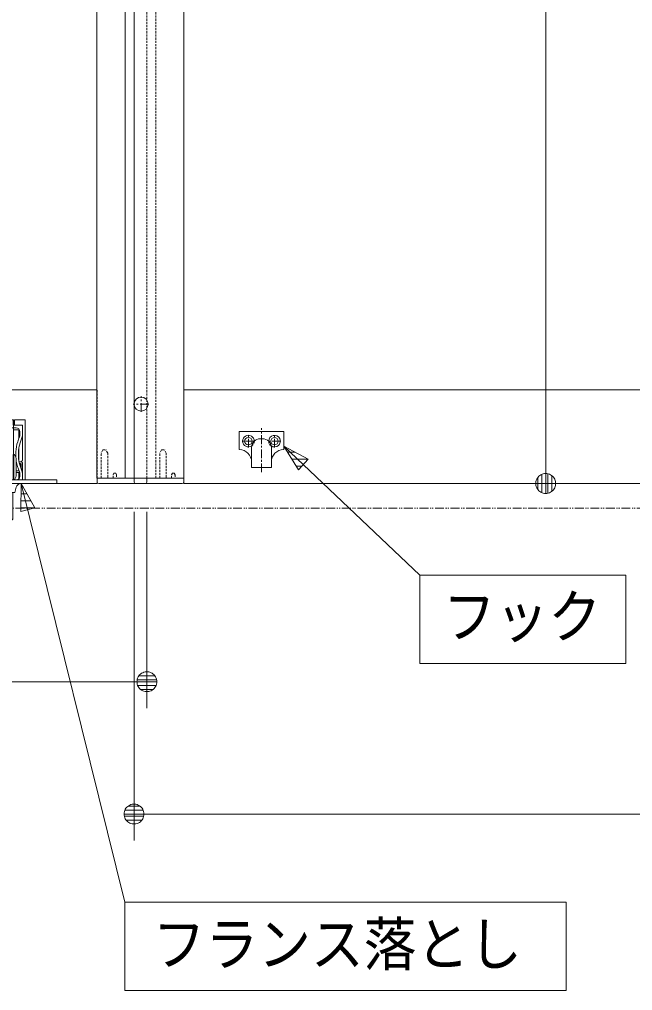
# Model space of a CAD drawing. Units: millimetres, scale not verified. Extents: x -4547 to 4547, y -2284 to 2284.
# Drawn here: x -118 to 229, y -1769 to -1219 of the extents above; entities that cross this region are included whole.
import ezdxf
from ezdxf.enums import TextEntityAlignment as Align

# ---------------------------------------------------------------- set-up
doc = ezdxf.new("R2010")
doc.units = ezdxf.units.MM
doc.header["$LTSCALE"] = 20
for name, pattern in [('CHAIN1', [8, 5, -1, 1, -1]), ('DASHED1', [1.8, 1.2, -0.6]), ('DOUBLE_CHAIN1', [8.8, 5, -1, 0.6, -0.6, 0.6, -1])]:
    doc.linetypes.add(name, pattern=pattern)
for name, color, linetype, lineweight in [('0-0_3一般', 7, 'Continuous', 9), ('0-2_0', 7, 'Continuous', 9), ('0-3_2寸法-3', 7, 'Continuous', 9), ('0-4_2寸法-1', 7, 'Continuous', 9)]:
    doc.layers.add(name, color=color, linetype=linetype, lineweight=lineweight)
doc.styles.add('ＭＳ ゴシック', font='')
doc.styles.get('ＭＳ ゴシック').set_extended_font_data('MS Gothic')

# ---------------------------------------------------------------- blocks, each defined once
blk = doc.blocks.new('グループ-4')
at = {"layer": '0-0_3一般', "linetype": 'CHAIN1'}
for p, q in [((25828.5, -28828), (25828.5, -28652)), ((25916.5, -28740), (25740.5, -28740))]:
    blk.add_line(p, q, dxfattribs=at)
at = {"layer": '0-0_3一般'}
blk.add_circle((25828.5, -28740), 80, dxfattribs=at)
blk = doc.blocks.new('グループ-7')
at = {"layer": '0-0_3一般', "linetype": 'DASHED1'}
for p, q in [((25396.5, -29260), (25376.5, -29294.6)), ((25396.5, -29260), (25430.5, -29260)), ((25450.5, -29294.6), (25430.5, -29260)), ((25376.5, -29580), (25376.5, -29294.6)), ((25450.5, -29294.6), (25450.5, -29580)), ((25515.7, -29541.2), (25515.8, -29541.2)), ((25525.7, -29524), (25535.3, -29524)), ((25535.3, -29524), (25540.5, -29524)), ((25540.5, -29524), (25550.5, -29541.2)), ((25545.3, -29541.2), (25544.5, -29541.3)), ((25550.4, -29541.1), (25550.5, -29541.2))]:
    blk.add_line(p, q, dxfattribs=at)
at = {"layer": '0-0_3一般'}
for p, q in [((25330.5, -29620), (25330.5, -29580)), ((25330.5, -29580), (25894.5, -29580)), ((25894.5, -29620), (25894.5, -29580)), ((25874.5, -29640), (25350.5, -29640))]:
    blk.add_line(p, q, dxfattribs=at)
at = {"layer": '0-0_3一般', "linetype": 'DASHED1'}
for points in [[(25510.5, -29580), (25510.5, -29541.3), (25510.6, -29541.2)], [(25510.6, -29541.2), (25520.5, -29524), (25525.7, -29524)], [(25510.6, -29541.2), (25510.7, -29541.1), (25510.8, -29541.1), (25510.9, -29541), (25511, -29540.9), (25511.1, -29540.8), (25511.2, -29540.8), (25511.3, -29540.7), (25511.4, -29540.7), (25511.6, -29540.6), (25511.7, -29540.6), (25511.8, -29540.6), (25511.9, -29540.6), (25512, -29540.5), (25512.2, -29540.5), (25512.3, -29540.5), (25512.4, -29540.5), (25512.6, -29540.5), (25512.7, -29540.6), (25512.9, -29540.6), (25513, -29540.6), (25513.2, -29540.7), (25513.3, -29540.7), (25513.4, -29540.7), (25513.6, -29540.8), (25513.7, -29540.8), (25513.9, -29540.8), (25514, -29540.9), (25514.2, -29540.9), (25514.3, -29540.9), (25514.4, -29540.9), (25514.6, -29541), (25514.7, -29541), (25514.8, -29541), (25515, -29541.1), (25515.1, -29541.1), (25515.3, -29541.1), (25515.4, -29541.2), (25515.5, -29541.2), (25515.7, -29541.2)], [(25545.3, -29541.2), (25545.4, -29541.2), (25545.6, -29541.2), (25545.7, -29541.2), (25545.8, -29541.1), (25546, -29541.1), (25546.1, -29541.1), (25546.2, -29541), (25546.4, -29541), (25546.5, -29541), (25546.7, -29540.9), (25546.8, -29540.9), (25546.9, -29540.9), (25547.1, -29540.8), (25547.2, -29540.8), (25547.4, -29540.8), (25547.5, -29540.7), (25547.7, -29540.7), (25547.8, -29540.7), (25548, -29540.6), (25548.1, -29540.6), (25548.3, -29540.6), (25548.4, -29540.5), (25548.5, -29540.5), (25548.7, -29540.5), (25548.8, -29540.5), (25548.9, -29540.5), (25549.1, -29540.5), (25549.2, -29540.5), (25549.3, -29540.5), (25549.5, -29540.6), (25549.6, -29540.6), (25549.7, -29540.6), (25549.8, -29540.7), (25549.9, -29540.7), (25550, -29540.8), (25550.1, -29540.9), (25550.2, -29541), (25550.3, -29541), (25550.4, -29541.1)], [(25550.5, -29541.2), (25550.5, -29541.3), (25550.5, -29580)]]:
    blk.add_lwpolyline(points, dxfattribs=at)
at = {"layer": '0-0_3一般'}
for centre, start, end in [((25350.5, -29620), 180, 270), ((25874.5, -29620), 270, 0)]:
    blk.add_arc(centre, 20, start, end, dxfattribs=at)
blk = doc.blocks.new('グループ-8')
at = {"layer": '0-0_3一般'}
for p, q in [((25648.5, 16720), (25648.5, -29580)), ((25328.5, -14080), (25328.5, -28580)), ((18174.5, -28580), (25328.5, -28580)), ((25328.5, -28580), (25328.5, -29580)), ((25330.5, -29580), (25328.5, -29580)), ((25330.5, -29640), (25330.5, -29580)), ((25648.5, -29580), (25330.5, -29580)), ((25328.5, -29640), (18174.5, -29640)), ((25328.5, -29640), (25330.5, -29640))]:
    blk.add_line(p, q, dxfattribs=at)
at = {"layer": '0-0_3一般', "linetype": 'DASHED1'}
for p, q in [((25330.5, -28580), (25328.5, -28580)), ((25330.5, -29580), (25330.5, -28580)), ((25330.5, -29640), (25330.5, -29580)), ((25328.5, -29640), (25330.5, -29640))]:
    blk.add_line(p, q, dxfattribs=at)
blk.add_lwpolyline([(25648.5, -29580), (25894.5, -29580), (25894.5, 16720), (25648.5, 16720)], dxfattribs=at)
blk = doc.blocks.new('グループ-10')
at = {"layer": '0-0_3一般', "linetype": 'DASHED1'}
for p, q in [((26060.5, -29260), (26040.5, -29294.6)), ((26060.5, -29260), (26094.5, -29260)), ((26114.5, -29294.6), (26094.5, -29260)), ((26040.5, -29580), (26040.5, -29294.6)), ((26114.5, -29294.6), (26114.5, -29580)), ((26179.7, -29541.2), (26179.8, -29541.2)), ((26189.7, -29524), (26199.3, -29524)), ((26199.3, -29524), (26204.5, -29524)), ((26204.5, -29524), (26214.5, -29541.2)), ((26209.3, -29541.2), (26208.5, -29541.3)), ((26214.4, -29541.1), (26214.5, -29541.2))]:
    blk.add_line(p, q, dxfattribs=at)
at = {"layer": '0-0_3一般'}
for p, q in [((25748.5, -29620), (25748.5, -29580)), ((25748.5, -29580), (26312.5, -29580)), ((26312.5, -29620), (26312.5, -29580)), ((26292.5, -29640), (25768.5, -29640))]:
    blk.add_line(p, q, dxfattribs=at)
at = {"layer": '0-0_3一般', "linetype": 'DASHED1'}
for points in [[(26174.5, -29580), (26174.5, -29541.3), (26174.6, -29541.2)], [(26174.6, -29541.2), (26184.5, -29524), (26189.7, -29524)], [(26174.6, -29541.2), (26174.7, -29541.1), (26174.8, -29541.1), (26174.9, -29541), (26175, -29540.9), (26175.1, -29540.8), (26175.2, -29540.8), (26175.3, -29540.7), (26175.4, -29540.7), (26175.6, -29540.6), (26175.7, -29540.6), (26175.8, -29540.6), (26175.9, -29540.6), (26176, -29540.5), (26176.2, -29540.5), (26176.3, -29540.5), (26176.4, -29540.5), (26176.6, -29540.5), (26176.7, -29540.6), (26176.9, -29540.6), (26177, -29540.6), (26177.2, -29540.7), (26177.3, -29540.7), (26177.4, -29540.7), (26177.6, -29540.8), (26177.7, -29540.8), (26177.9, -29540.8), (26178, -29540.9), (26178.2, -29540.9), (26178.3, -29540.9), (26178.4, -29540.9), (26178.6, -29541), (26178.7, -29541), (26178.8, -29541), (26179, -29541.1), (26179.1, -29541.1), (26179.3, -29541.1), (26179.4, -29541.2), (26179.5, -29541.2), (26179.7, -29541.2)], [(26209.3, -29541.2), (26209.4, -29541.2), (26209.6, -29541.2), (26209.7, -29541.2), (26209.8, -29541.1), (26210, -29541.1), (26210.1, -29541.1), (26210.2, -29541), (26210.4, -29541), (26210.5, -29541), (26210.7, -29540.9), (26210.8, -29540.9), (26210.9, -29540.9), (26211.1, -29540.8), (26211.2, -29540.8), (26211.4, -29540.8), (26211.5, -29540.7), (26211.7, -29540.7), (26211.8, -29540.7), (26212, -29540.6), (26212.1, -29540.6), (26212.3, -29540.6), (26212.4, -29540.5), (26212.5, -29540.5), (26212.7, -29540.5), (26212.8, -29540.5), (26212.9, -29540.5), (26213.1, -29540.5), (26213.2, -29540.5), (26213.3, -29540.5), (26213.5, -29540.6), (26213.6, -29540.6), (26213.7, -29540.6), (26213.8, -29540.7), (26213.9, -29540.7), (26214, -29540.8), (26214.1, -29540.9), (26214.2, -29541), (26214.3, -29541), (26214.4, -29541.1)], [(26214.5, -29541.2), (26214.5, -29541.3), (26214.5, -29580)]]:
    blk.add_lwpolyline(points, dxfattribs=at)
at = {"layer": '0-0_3一般'}
for centre, start, end in [((25768.5, -29620), 180, 270), ((26292.5, -29620), 270, 0)]:
    blk.add_arc(centre, 20, start, end, dxfattribs=at)
blk = doc.blocks.new('グループ-12')
at = {"layer": '0-0_3一般', "linetype": 'DOUBLE_CHAIN1'}
blk.add_line((16311.1, -29920), (42816.3, -29920), dxfattribs=at)
blk = doc.blocks.new('グループ-13')
at = {"layer": '0-0_3一般'}
for p, q in [((25748.5, -29580), (25748.5, 16720)), ((26314.5, -28580), (26314.5, 15660)), ((26314.5, -28580), (40774.5, -28580)), ((26314.5, -29580), (26314.5, -28580)), ((25994.5, -29580), (25748.5, -29580)), ((25994.5, -29580), (26312.5, -29580)), ((26312.5, -29580), (26314.5, -29580)), ((40774.5, -29640), (26314.5, -29640))]:
    blk.add_line(p, q, dxfattribs=at)
at = {"layer": '0-0_3一般', "linetype": 'DASHED1'}
for p, q in [((25994.5, -29580), (25994.5, 16720)), ((26314.5, -28580), (26312.5, -28580)), ((26312.5, -28580), (26312.5, -29580))]:
    blk.add_line(p, q, dxfattribs=at)
at = {"layer": '0-0_3一般', "linetype": 'DOUBLE_CHAIN1'}
blk.add_line((26317.3, -28580), (26315.3, -28580), dxfattribs=at)
at = {"layer": '0-0_3一般'}
blk.add_lwpolyline([(26312.5, -29580), (26312.5, -29640), (26314.5, -29640)], dxfattribs=at)
blk = doc.blocks.new('グループ-21')
at = {"layer": '0-0_3一般', "linetype": 'CHAIN1'}
for p, q in [((27192.5, -29513.1), (27192.5, -29013.1)), ((27117.1, -29160), (26971.9, -29160)), ((27044.5, -29232.6), (27044.5, -29087.4)), ((27413.1, -29160), (27267.9, -29160)), ((27340.5, -29232.6), (27340.5, -29087.4))]:
    blk.add_line(p, q, dxfattribs=at)
at = {"layer": '0-0_3一般'}
for p, q in [((27180.5, -29132), (27204.5, -29132)), ((27444.5, -29052), (27444.5, -29256))]:
    blk.add_line(p, q, dxfattribs=at)
for points in [[(26940.5, -29256), (26940.5, -29052), (27444.5, -29052)], [(27304.5, -29232), (27304.5, -29460), (27080.5, -29460), (27080.5, -29232)], [(27304.5, -29396), (27304.5, -29460), (27080.5, -29460), (27080.5, -29396)]]:
    blk.add_lwpolyline(points, dxfattribs=at)
for centre in [(27044.5, -29160), (27340.5, -29160)]:
    blk.add_circle(centre, 42, dxfattribs=at)
for centre, radius, start, end in [((27044.5, -29160), 66, 359.48929, 180), ((27044.5, -29160), 66, 180, 304.71617), ((27180.5, -29232), 100, 90, 180), ((27204.5, -29232), 100, 0, 90), ((27340.5, -29160), 66, 235.28383, 180), ((27340.5, -29160), 66, 180, 180.51071), ((26940.5, -29396), 140, 0, 90), ((27444.5, -29396), 140, 90, 180)]:
    blk.add_arc(centre, radius, start, end, dxfattribs=at)
at = {"layer": '0-0_3一般', "linetype": 'DASHED1'}
for centre, start, end in [((27044.5, -29160), 304.71617, 359.48929), ((27340.5, -29160), 180.51071, 235.28383)]:
    blk.add_arc(centre, 66, start, end, dxfattribs=at)
blk = doc.blocks.new('グループ-24')
at = {"layer": '0-0_3一般'}
for p, q in [((24074.5, -29600), (24074.5, -28920)), ((24204.5, -28920), (24224.5, -28920)), ((24204.5, -29010), (24204.5, -28920)), ((24364.5, -28920), (24224.5, -28920)), ((24224.5, -28920), (24224.5, -28980)), ((24364.5, -28920), (24384.5, -28920)), ((24364.5, -28980), (24364.5, -28920)), ((24384.5, -28920), (24384.5, -29010)), ((24394.5, -28980), (24394.5, -28920)), ((24204.5, -28980), (24104.5, -28980)), ((24104.5, -29095.3), (24104.5, -28980)), ((24134.5, -29095.3), (24134.5, -29050)), ((24144.5, -29126.8), (24144.5, -29040)), ((24204.5, -29030), (24154.5, -29030)), ((24204.5, -29010), (24174.5, -29010)), ((24204.5, -29010), (24204.5, -29310)), ((24279.5, -29010), (24204.5, -29010)), ((24364.5, -28980), (24224.5, -28980)), ((24279.5, -29600), (24279.5, -29010)), ((24309.5, -29010), (24309.5, -29600)), ((24384.5, -29010), (24309.5, -29010)), ((24484.5, -28980), (24384.5, -28980)), ((24384.5, -29310), (24384.5, -29010)), ((24414.5, -29010), (24384.5, -29010)), ((24434.5, -29030), (24384.5, -29030)), ((24444.5, -29126.8), (24444.5, -29040)), ((24454.5, -29095.3), (24454.5, -29050)), ((24484.5, -28980), (24484.5, -29095.3)), ((24144.5, -29383.6), (24144.5, -29236.4)), ((24444.5, -29383.6), (24444.5, -29236.4)), ((24174.5, -29375), (24174.5, -29535)), ((24202.5, -29310), (24193.7, -29310)), ((24202.5, -29600), (24202.5, -29310)), ((24379.5, -29310), (24386.5, -29310)), ((24379.5, -29310), (24379.5, -29600)), ((24414.5, -29535), (24414.5, -29375)), ((24108.5, -29501.4), (24108.5, -29405)), ((24118.5, -29395), (24134.5, -29395)), ((24124.5, -29421), (24124.5, -29461.4)), ((24134.5, -29415), (24130.5, -29415)), ((24134.5, -29395), (24142.5, -29395)), ((24134.5, -29415), (24138.2, -29415)), ((24169, -29415), (24174.5, -29415)), ((24173, -29395), (24174.5, -29395)), ((24414.5, -29395), (24416.1, -29395)), ((24414.5, -29415), (24420.1, -29415)), ((24446.6, -29395), (24454.5, -29395)), ((24450.8, -29415), (24454.5, -29415)), ((24454.5, -29395), (24470.5, -29395)), ((24454.5, -29415), (24458.5, -29415)), ((24464.5, -29421), (24464.5, -29461.4)), ((24480.5, -29405), (24480.5, -29501.4)), ((24279.5, -29600), (23774.5, -29600)), ((24104.5, -29524.7), (24104.5, -29600)), ((24134.5, -29560), (24134.5, -29524.7)), ((24174.5, -29515), (24135.7, -29515)), ((24174.5, -29495), (24143.8, -29495)), ((24144.5, -29495), (24144.5, -29493.2)), ((24144.5, -29586.5), (24144.5, -29515)), ((24814.5, -29600), (24309.5, -29600)), ((24445.3, -29495), (24414.5, -29495)), ((24453.3, -29515), (24414.5, -29515)), ((24444.5, -29495), (24444.5, -29493.2)), ((24444.5, -29586.5), (24444.5, -29515)), ((24454.5, -29560), (24454.5, -29524.7)), ((24484.5, -29524.7), (24484.5, -29600)), ((24874.5, -29600), (24814.5, -29600)), ((24874.5, -29600), (24874.5, -29640)), ((23774.5, -29640), (23714.5, -29640)), ((23774.5, -29640), (24814.5, -29640)), ((24175.4, -29682.8), (24192.5, -29740)), ((24396.5, -29740), (24413.7, -29682.8)), ((24874.5, -29640), (24814.5, -29640)), ((24192.5, -29740), (24396.5, -29740)), ((24214.5, -29740), (24214.5, -30044)), ((24374.5, -30044), (24374.5, -29740)), ((24214.5, -30044), (24374.5, -30044)), ((24214.5, -30044), (24220.5, -30050)), ((24368.5, -30050), (24220.5, -30050)), ((24368.5, -30050), (24374.5, -30044))]:
    blk.add_line(p, q, dxfattribs=at)
at = {"layer": '0-0_3一般', "linetype": 'CHAIN1'}
blk.add_line((24294.5, -30113.5), (24294.5, -28843.6), dxfattribs=at)
at = {"layer": '0-0_3一般'}
for points in [[(24194.5, -28980), (24194.5, -28920), (24074.5, -28920)], [(24514.5, -29600), (24514.5, -28920), (24394.5, -28920)], [(24110.3, -29381.8), (24104.5, -29377.8), (24104.5, -29095.3)], [(24484.5, -29095.3), (24484.5, -29377.8), (24478.8, -29381.8)], [(24202.5, -29310), (24209.5, -29310), (24209.5, -29600)], [(24203.2, -29310), (24204.3, -29308.8), (24204.5, -29308.6)], [(24384.5, -29308.6), (24384.8, -29308.8), (24385.9, -29310)], [(24395.4, -29310), (24386.5, -29310), (24386.5, -29600)], [(24104.5, -29524.7), (24104.5, -29402.2), (24110.3, -29398.2)], [(24478.8, -29398.2), (24484.5, -29402.2), (24484.5, -29524.7)], [(23774.5, -29600), (23714.5, -29600), (23714.5, -29640)]]:
    blk.add_lwpolyline(points, dxfattribs=at)
for centre, radius, start, end in [((24174.5, -29050), 40, 90, 180), ((24154.5, -29040), 10, 90, 180), ((24414.5, -29050), 40, 0, 90), ((24434.5, -29040), 10, 0, 90), ((24174.5, -29095.3), 70, 180, 204.18691), ((23696.5, -29310), 454, 335.81309, 24.18691), ((24174.5, -29095.3), 40, 180, 204.18691), ((23696.5, -29310), 484, 356.37283, 24.18691), ((24892.5, -29310), 484, 155.81309, 183.62717), ((24892.5, -29310), 454, 155.81309, 204.18691), ((24414.5, -29095.3), 40, 335.81309, 0), ((24414.5, -29095.3), 70, 335.81309, 0), ((24294.5, -29375), 120, 147.20283, 180), ((24294.5, -29375), 120, 0, 32.79717), ((24118.5, -29405), 10, 90, 180), ((24104.5, -29390), 10, 305, 55), ((24130.5, -29421), 6, 90, 180), ((23696.5, -29310), 484, 335.81309, 350.96891), ((24892.5, -29310), 484, 189.03109, 204.18691), ((24458.5, -29421), 6, 0, 90), ((24470.5, -29405), 10, 0, 90), ((24484.5, -29390), 10, 125, 235), ((24174.5, -29524.7), 70, 155.81309, 180), ((24174.5, -29524.7), 40, 155.81309, 180), ((24174.5, -29560), 40, 180, 270), ((24294.5, -29535), 120, 180, 212.79717), ((24294.5, -29535), 120, 327.20283, 0), ((24414.5, -29560), 40, 270, 0), ((24414.5, -29524.7), 40, 0, 24.18691), ((24414.5, -29524.7), 70, 0, 24.18691), ((24117.9, -29700), 60, 16.69924, 90), ((24471.2, -29700), 60, 90, 163.30076)]:
    blk.add_arc(centre, radius, start, end, dxfattribs=at)
blk = doc.blocks.new('グループ-27')
at = {"layer": '0-0_3一般'}
for name in ['グループ-12', 'グループ-8', 'グループ-13', 'グループ-4', 'グループ-24', 'グループ-21', 'グループ-7', 'グループ-10']:
    blk.add_blockref(name, (0, 0), dxfattribs=at)
blk = doc.blocks.new('グループ-28')
at = {"layer": '0-0_3一般'}
blk.add_blockref('グループ-27', (0, 0), dxfattribs=at)
blk = doc.blocks.new('_Dot')
at = {"layer": '0-2_0'}
for p, q in [((-10, 0), (-20, 0)), ((9.78, 2), (-9.78, 2)), ((7.99, 6), (-7.99, 6)), ((9.16, -3.98), (-9.16, -3.98)), ((6, -7.98), (-6, -7.98))]:
    blk.add_line(p, q, dxfattribs=at)
for points in [[(10, 0), (9.92, 1.25), (9.69, 2.49), (9.3, 3.68), (8.76, 4.82), (8.09, 5.88), (7.29, 6.85), (6.37, 7.71), (5.36, 8.44), (4.26, 9.05), (3.09, 9.51), (1.87, 9.82), (0.63, 9.98), (-0.63, 9.98), (-1.87, 9.82), (-3.09, 9.51), (-4.26, 9.05), (-5.36, 8.44), (-6.37, 7.71), (-7.29, 6.85), (-8.09, 5.88), (-8.76, 4.82), (-9.3, 3.68), (-9.69, 2.49), (-9.92, 1.25), (-10, 0), (0, 0)], [(-10, 0), (-9.92, -1.25), (-9.69, -2.49), (-9.3, -3.68), (-8.76, -4.82), (-8.09, -5.88), (-7.29, -6.85), (-6.37, -7.71), (-5.36, -8.44), (-4.26, -9.05), (-3.09, -9.51), (-1.87, -9.82), (-0.63, -9.98), (0.63, -9.98), (1.87, -9.82), (3.09, -9.51), (4.26, -9.05), (5.36, -8.44), (6.37, -7.71), (7.29, -6.85), (8.09, -5.88), (8.76, -4.82), (9.3, -3.68), (9.69, -2.49), (9.92, -1.25), (10, 0), (0, 0)]]:
    blk.add_lwpolyline(points, close=True, dxfattribs=at)

msp = doc.modelspace()

# ---------------------------------------------------------------- linework, layer by layer
at = {"layer": '0-3_2寸法-3'}
for p, q in [((31.6, -1460.8), (108.66, -1534)), ((37.95, -1464.17), (33.71, -1464.17)), ((45.47, -1468.17), (36.21, -1468.17)), ((41.82, -1472.17), (38.71, -1472.17)), ((-116.09, -1483.77), (-117.1, -1483.77)), ((-117.07, -1482), (-58.43, -1719.27)), ((-113.87, -1487.77), (-117.17, -1487.77)), ((-109.44, -1495.77), (-117.31, -1495.77)), ((-111.65, -1491.77), (-117.24, -1491.77))]:
    msp.add_line(p, q, dxfattribs=at)
for points in [[(39.96, -1474.17), (31.6, -1460.8), (45.53, -1468.2)], [(39.96, -1474.17), (31.6, -1460.8), (45.53, -1468.2)], [(-117.34, -1497.77), (-117.07, -1482), (-109.42, -1495.79)], [(-117.34, -1497.77), (-117.07, -1482), (-109.42, -1495.79)], [(108.66, -1534), (225.47, -1534), (225.47, -1584), (108.66, -1584)], [(191.57, -1769.27), (-58.43, -1769.27), (-58.43, -1719.27), (191.57, -1719.27)]]:
    msp.add_lwpolyline(points, close=True, dxfattribs=at)
at = {"layer": '0-4_2寸法-1'}
for p, q in [((180.03, -597.26), (180.03, -1470.74)), ((195.03, -1482), (195.23, -1482)), ((-53.2, -1498), (-53.2, -1684.27)), ((-45.9, -1498), (-45.9, -1609.27)), ((-436.64, -1594.27), (-57.15, -1594.27)), ((702.85, -1669.27), (-41.94, -1669.27))]:
    msp.add_line(p, q, dxfattribs=at)

# ---------------------------------------------------------------- block references
at = {"layer": '0-0_3一般', "xscale": 0.05, "yscale": 0.05}
msp.add_blockref('グループ-28', (-1340.62, 0), dxfattribs=at)
at = {"layer": '0-4_2寸法-1', "xscale": 0.5627563, "yscale": 0.5627563}
for p, rotation in [((180.03, -1482), 270), ((-53.2, -1669.27), 180)]:
    msp.add_blockref('_Dot', p, dxfattribs=dict(at, rotation=rotation))
msp.add_blockref('_Dot', (-45.9, -1594.27), dxfattribs=at)

# ---------------------------------------------------------------- texts
at = {"layer": '0-3_2寸法-3', "style": 'ＭＳ ゴシック', "width": 0.9}
for s, p in [('フック', (121.78, -1576.73)), ('フランス落とし', (-42.64, -1762.36))]:
    msp.add_text(s, height=24.34, dxfattribs=at).set_placement(p, align=Align.BOTTOM_LEFT)

doc.saveas('drawing.dxf')
